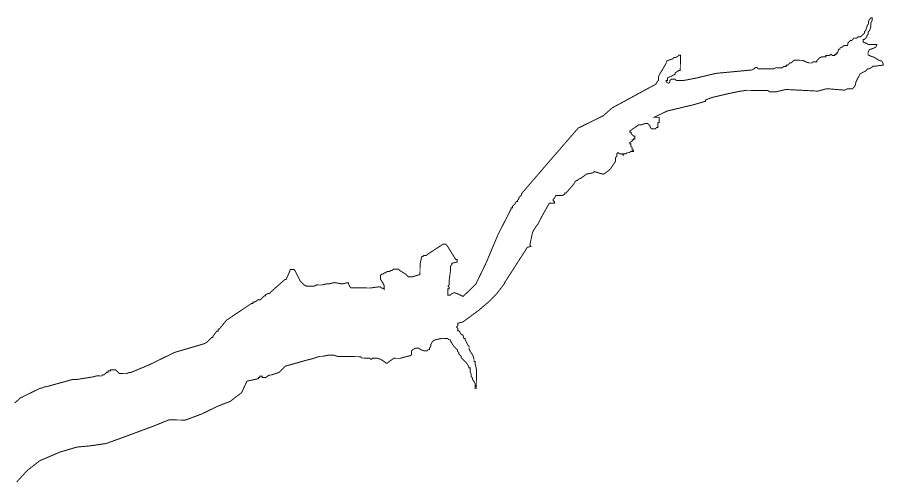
# Model space of a CAD drawing. Header units: metres. Extents: x 273899 to 302286, y 1977397 to 2102169.
# Drawn here: x 299562 to 302286, y 1983439 to 1984903 of the extents above; entities that cross this region are included whole.
import ezdxf

# ---------------------------------------------------------------- set-up
doc = ezdxf.new("R2010")
doc.units = ezdxf.units.M
doc.header["$MEASUREMENT"] = 0
doc.layers.add('HAZARDS LINE', color=1, linetype='Continuous')

msp = doc.modelspace()

# ---------------------------------------------------------------- linework, layer by layer
at = {"layer": 'HAZARDS LINE', "lineweight": 0}
msp.add_lwpolyline([(299553.5, 1983688.9, 3.01, 3.01, 0), (299561.6, 1983696.8, 3.01, 3.01, 0), (299569.7, 1983704.8, 3.01, 3.01, 0), (299634.1, 1983736.3, 3.01, 3.01, 0), (299638.1, 1983736.2, 3.01, 3.01, 0), (299646.2, 1983740.2, 3.01, 3.01, 0), (299650.2, 1983740.1, 3.01, 3.01, 0), (299734.6, 1983763.4, 3.01, 3.01, 0), (299746.6, 1983763.3, 3.01, 3.01, 0), (299770.7, 1983767.1, 3.01, 3.01, 0), (299794.8, 1983770.9, 3.01, 3.01, 0), (299810.8, 1983774.7, 3.01, 3.01, 0), (299826.9, 1983774.6, 3.01, 3.01, 0), (299830.9, 1983778.6, 3.01, 3.01, 0), (299834.9, 1983778.5, 3.01, 3.01, 0), (299839, 1983782.5, 3.01, 3.01, 0), (299843, 1983786.5, 3.01, 3.01, 0), (299847, 1983786.4, 3.01, 3.01, 0), (299847.1, 1983790.4, 3.01, 3.01, 0), (299855.1, 1983790.4, 3.01, 3.01, 0), (299855.1, 1983794.4, 3.01, 3.01, 0), (299871.1, 1983794.2, 3.01, 3.01, 0), (299879.1, 1983786.1, 3.01, 3.01, 0), (299883.1, 1983782.1, 3.01, 3.01, 0), (299903.1, 1983781.9, 3.01, 3.01, 0), (299915.2, 1983785.8, 3.01, 3.01, 0), (299919.2, 1983785.8, 3.01, 3.01, 0), (299975.5, 1983809.3, 3.01, 3.01, 0), (300056, 1983848.7, 3.01, 3.01, 0), (300148.5, 1983875.9, 3.01, 3.01, 0), (300156.5, 1983879.8, 3.01, 3.01, 0), (300160.5, 1983883.8, 3.01, 3.01, 0), (300172.7, 1983895.7, 3.01, 3.01, 0), (300176.7, 1983895.7, 3.01, 3.01, 0), (300176.7, 1983899.7, 3.01, 3.01, 0), (300188.9, 1983915.6, 3.01, 3.01, 0), (300192.9, 1983915.6, 3.01, 3.01, 0), (300192.9, 1983919.6, 3.01, 3.01, 0), (300201, 1983927.5, 3.01, 3.01, 0), (300217.2, 1983947.4, 3.01, 3.01, 0), (300221.3, 1983951.4, 3.01, 3.01, 0), (300297.9, 1984002.8, 3.01, 3.01, 0), (300301.9, 1984002.8, 3.01, 3.01, 0), (300302, 1984006.8, 3.01, 3.01, 0), (300306, 1984006.7, 3.01, 3.01, 0), (300314, 1984010.7, 3.01, 3.01, 0), (300318.1, 1984014.6, 3.01, 3.01, 0), (300326.1, 1984014.6, 3.01, 3.01, 0), (300330.1, 1984018.5, 3.01, 3.01, 0), (300334.2, 1984022.5, 3.01, 3.01, 0), (300338.2, 1984026.5, 3.01, 3.01, 0), (300342.2, 1984026.4, 3.01, 3.01, 0), (300342.3, 1984030.5, 3.01, 3.01, 0), (300350.3, 1984034.4, 3.01, 3.01, 0), (300354.3, 1984034.3, 3.01, 3.01, 0), (300358.4, 1984038.3, 3.01, 3.01, 0), (300362.4, 1984042.3, 3.01, 3.01, 0), (300402.8, 1984078, 3.01, 3.01, 0), (300406.8, 1984078, 3.01, 3.01, 0), (300419.1, 1984105.9, 3.01, 3.01, 0), (300419.1, 1984109.9, 3.01, 3.01, 0), (300431.2, 1984109.8, 3.01, 3.01, 0), (300435.1, 1984105.8, 3.01, 3.01, 0), (300439.1, 1984097.7, 3.01, 3.01, 0), (300443, 1984089.7, 3.01, 3.01, 0), (300450.9, 1984073.6, 3.01, 3.01, 0), (300462.8, 1984061.4, 3.01, 3.01, 0), (300470.8, 1984057.3, 3.01, 3.01, 0), (300494.8, 1984057.1, 3.01, 3.01, 0), (300502.9, 1984061.1, 3.01, 3.01, 0), (300518.9, 1984060.9, 3.01, 3.01, 0), (300535, 1984064.8, 3.01, 3.01, 0), (300543, 1984064.7, 3.01, 3.01, 0), (300559.1, 1984068.6, 3.01, 3.01, 0), (300583.1, 1984064.3, 3.01, 3.01, 0), (300599.1, 1984068.2, 3.01, 3.01, 0), (300603.1, 1984068.1, 3.01, 3.01, 0), (300603.1, 1984064.1, 3.01, 3.01, 0), (300607, 1984056.1, 3.01, 3.01, 0), (300611, 1984052, 3.01, 3.01, 0), (300671.1, 1984051.5, 3.01, 3.01, 0), (300699.2, 1984055.2, 3.01, 3.01, 0), (300703.2, 1984055.2, 3.01, 3.01, 0), (300707.2, 1984051.2, 3.01, 3.01, 0), (300711.2, 1984051.1, 3.01, 3.01, 0), (300715.2, 1984047.1, 3.01, 3.01, 0), (300715.3, 1984059.1, 3.01, 3.01, 0), (300711.4, 1984067.2, 3.01, 3.01, 0), (300703.4, 1984079.3, 3.01, 3.01, 0), (300703.6, 1984091.3, 3.01, 3.01, 0), (300707.6, 1984095.3, 3.01, 3.01, 0), (300711.6, 1984095.2, 3.01, 3.01, 0), (300715.7, 1984099.2, 3.01, 3.01, 0), (300719.7, 1984099.2, 3.01, 3.01, 0), (300723.7, 1984103.1, 3.01, 3.01, 0), (300731.7, 1984103.1, 3.01, 3.01, 0), (300735.8, 1984107, 3.01, 3.01, 0), (300739.8, 1984107, 3.01, 3.01, 0), (300743.8, 1984111, 3.01, 3.01, 0), (300759.9, 1984110.8, 3.01, 3.01, 0), (300763.8, 1984106.8, 3.01, 3.01, 0), (300783.8, 1984094.6, 3.01, 3.01, 0), (300791.7, 1984086.5, 3.01, 3.01, 0), (300803.7, 1984086.4, 3.01, 3.01, 0), (300815.8, 1984090.3, 3.01, 3.01, 0), (300827.8, 1984094.2, 3.01, 3.01, 0), (300828.1, 1984126.2, 3.01, 3.01, 0), (300832.3, 1984146.2, 3.01, 3.01, 0), (300832.4, 1984150.2, 3.01, 3.01, 0), (300836.4, 1984150.2, 3.01, 3.01, 0), (300840.4, 1984154.2, 3.01, 3.01, 0), (300848.4, 1984154.1, 3.01, 3.01, 0), (300852.5, 1984158.1, 3.01, 3.01, 0), (300900.9, 1984189.7, 3.01, 3.01, 0), (300908.9, 1984189.6, 3.01, 3.01, 0), (300912.8, 1984185.6, 3.01, 3.01, 0), (300940.5, 1984141.2, 3.01, 3.01, 0), (300944.5, 1984141.2, 3.01, 3.01, 0), (300944.4, 1984133.2, 3.01, 3.01, 0), (300928.4, 1984129.3, 3.01, 3.01, 0), (300928.3, 1984125.3, 3.01, 3.01, 0), (300924.3, 1984121.3, 3.01, 3.01, 0), (300924.2, 1984109.3, 3.01, 3.01, 0), (300919.9, 1984077.3, 3.01, 3.01, 0), (300919.7, 1984061.2, 3.01, 3.01, 0), (300915.7, 1984057.3, 3.01, 3.01, 0), (300919.7, 1984053.2, 3.01, 3.01, 0), (300919.6, 1984049.2, 3.01, 3.01, 0), (300915.6, 1984049.3, 3.01, 3.01, 0), (300915.4, 1984029.2, 3.01, 3.01, 0), (300923.4, 1984029.1, 3.01, 3.01, 0), (300927.5, 1984033.1, 3.01, 3.01, 0), (300935.5, 1984037, 3.01, 3.01, 0), (300947.5, 1984032.9, 3.01, 3.01, 0), (300963.5, 1984024.8, 3.01, 3.01, 0), (301003.9, 1984064.5, 3.01, 3.01, 0), (301036.6, 1984132.3, 3.01, 3.01, 0), (301073.5, 1984220.2, 3.01, 3.01, 0), (301114.3, 1984300, 3.01, 3.01, 0), (301114.3, 1984304, 3.01, 3.01, 0), (301118.4, 1984304, 3.01, 3.01, 0), (301118.4, 1984308, 3.01, 3.01, 0), (301122.4, 1984311.9, 3.01, 3.01, 0), (301126.5, 1984315.9, 3.01, 3.01, 0), (301130.6, 1984323.9, 3.01, 3.01, 0), (301134.6, 1984323.9, 3.01, 3.01, 0), (301134.6, 1984327.9, 3.01, 3.01, 0), (301138.6, 1984331.8, 3.01, 3.01, 0), (301138.7, 1984335.8, 3.01, 3.01, 0), (301146.8, 1984343.8, 3.01, 3.01, 0), (301146.8, 1984347.8, 3.01, 3.01, 0), (301211.6, 1984423.4, 3.01, 3.01, 0), (301325.1, 1984554.6, 3.01, 3.01, 0), (301404.1, 1984593.5, 3.01, 3.01, 0), (301432.4, 1984618.4, 3.01, 3.01, 0), (301569.7, 1984693.1, 3.01, 3.01, 0), (301573.8, 1984701, 3.01, 3.01, 0), (301577.9, 1984705, 3.01, 3.01, 0), (301578, 1984717, 3.01, 3.01, 0), (301582.1, 1984725, 3.01, 3.01, 0), (301598.5, 1984752.9, 3.01, 3.01, 0), (301602.6, 1984760.9, 3.01, 3.01, 0), (301602.6, 1984764.9, 3.01, 3.01, 0), (301610.7, 1984768.8, 3.01, 3.01, 0), (301622.8, 1984772.7, 3.01, 3.01, 0), (301626.8, 1984776.7, 3.01, 3.01, 0), (301630.8, 1984776.6, 3.01, 3.01, 0), (301638.9, 1984780.5, 3.01, 3.01, 0), (301643, 1984784.5, 3.01, 3.01, 0), (301647, 1984784.5, 3.01, 3.01, 0), (301646.4, 1984736.3, 3.01, 3.01, 0), (301642.4, 1984736.4, 3.01, 3.01, 0), (301630.3, 1984728.5, 3.01, 3.01, 0), (301630.2, 1984724.5, 3.01, 3.01, 0), (301622.2, 1984720.6, 3.01, 3.01, 0), (301618.1, 1984716.6, 3.01, 3.01, 0), (301614.1, 1984716.6, 3.01, 3.01, 0), (301606, 1984712.7, 3.01, 3.01, 0), (301605.9, 1984704.7, 3.01, 3.01, 0), (301601.9, 1984704.7, 3.01, 3.01, 0), (301601.9, 1984700.7, 3.01, 3.01, 0), (301605.8, 1984696.7, 3.01, 3.01, 0), (301609.9, 1984696.6, 3.01, 3.01, 0), (301613.9, 1984700.6, 3.01, 3.01, 0), (301614, 1984704.6, 3.01, 3.01, 0), (301618, 1984708.6, 3.01, 3.01, 0), (301630, 1984708.4, 3.01, 3.01, 0), (301634, 1984704.4, 3.01, 3.01, 0), (301654.1, 1984704.1, 3.01, 3.01, 0), (301694.3, 1984711.7, 3.01, 3.01, 0), (301758.6, 1984727, 3.01, 3.01, 0), (301871.1, 1984737.7, 3.01, 3.01, 0), (301879.1, 1984741.7, 3.01, 3.01, 0), (301883.2, 1984745.6, 3.01, 3.01, 0), (301887.2, 1984745.6, 3.01, 3.01, 0), (301891.2, 1984741.5, 3.01, 3.01, 0), (301939.3, 1984741, 3.01, 3.01, 0), (301947.4, 1984744.9, 3.01, 3.01, 0), (301967.4, 1984744.7, 3.01, 3.01, 0), (301971.5, 1984748.6, 3.01, 3.01, 0), (301979.5, 1984748.5, 3.01, 3.01, 0), (301979.6, 1984752.5, 3.01, 3.01, 0), (301983.6, 1984752.5, 3.01, 3.01, 0), (301987.6, 1984756.5, 3.01, 3.01, 0), (301991.7, 1984760.4, 3.01, 3.01, 0), (301995.7, 1984760.4, 3.01, 3.01, 0), (301999.7, 1984764.3, 3.01, 3.01, 0), (302003.8, 1984768.3, 3.01, 3.01, 0), (302031.9, 1984768, 3.01, 3.01, 0), (302039.9, 1984763.9, 3.01, 3.01, 0), (302051.8, 1984759.7, 3.01, 3.01, 0), (302059.9, 1984759.6, 3.01, 3.01, 0), (302063.9, 1984763.6, 3.01, 3.01, 0), (302076, 1984763.5, 3.01, 3.01, 0), (302076, 1984767.5, 3.01, 3.01, 0), (302084.1, 1984775.4, 3.01, 3.01, 0), (302092.2, 1984779.3, 3.01, 3.01, 0), (302104.2, 1984779.2, 3.01, 3.01, 0), (302104.3, 1984783.2, 3.01, 3.01, 0), (302116.3, 1984783.1, 3.01, 3.01, 0), (302120.4, 1984787, 3.01, 3.01, 0), (302124.3, 1984783, 3.01, 3.01, 0), (302132.3, 1984782.9, 3.01, 3.01, 0), (302132.4, 1984786.9, 3.01, 3.01, 0), (302136.4, 1984786.8, 3.01, 3.01, 0), (302136.4, 1984790.8, 3.01, 3.01, 0), (302140.5, 1984790.8, 3.01, 3.01, 0), (302144.6, 1984802.8, 3.01, 3.01, 0), (302148.6, 1984802.7, 3.01, 3.01, 0), (302148.7, 1984806.8, 3.01, 3.01, 0), (302156.7, 1984810.7, 3.01, 3.01, 0), (302160.8, 1984814.6, 3.01, 3.01, 0), (302172.8, 1984814.5, 3.01, 3.01, 0), (302172.9, 1984822.5, 3.01, 3.01, 0), (302177, 1984826.5, 3.01, 3.01, 0), (302181, 1984830.5, 3.01, 3.01, 0), (302185, 1984830.4, 3.01, 3.01, 0), (302189.1, 1984834.4, 3.01, 3.01, 0), (302193.2, 1984838.3, 3.01, 3.01, 0), (302201.2, 1984838.2, 3.01, 3.01, 0), (302205.2, 1984842.2, 3.01, 3.01, 0), (302213.3, 1984842.1, 3.01, 3.01, 0), (302217.3, 1984846.1, 3.01, 3.01, 0), (302221.4, 1984850.1, 3.01, 3.01, 0), (302225.4, 1984854, 3.01, 3.01, 0), (302225.5, 1984858, 3.01, 3.01, 0), (302229.5, 1984862, 3.01, 3.01, 0), (302233.7, 1984874, 3.01, 3.01, 0), (302233.7, 1984878, 3.01, 3.01, 0), (302237.8, 1984882, 3.01, 3.01, 0), (302237.9, 1984890, 3.01, 3.01, 0), (302242, 1984898, 3.01, 3.01, 0), (302246, 1984901.9, 3.01, 3.01, 0), (302250, 1984901.9, 3.01, 3.01, 0), (302250, 1984893.9, 3.01, 3.01, 0), (302245.8, 1984885.9, 3.01, 3.01, 0), (302245.7, 1984873.8, 3.01, 3.01, 0), (302241.6, 1984861.9, 3.01, 3.01, 0), (302237.5, 1984857.9, 3.01, 3.01, 0), (302237.4, 1984849.9, 3.01, 3.01, 0), (302233.4, 1984845.9, 3.01, 3.01, 0), (302233.3, 1984841.9, 3.01, 3.01, 0), (302229.3, 1984837.9, 3.01, 3.01, 0), (302225.2, 1984834, 3.01, 3.01, 0), (302221.2, 1984834, 3.01, 3.01, 0), (302221.1, 1984826, 3.01, 3.01, 0), (302229.1, 1984821.9, 3.01, 3.01, 0), (302233.1, 1984821.8, 3.01, 3.01, 0), (302237, 1984817.8, 3.01, 3.01, 0), (302265.1, 1984817.4, 3.01, 3.01, 0), (302261, 1984809.5, 3.01, 3.01, 0), (302252.9, 1984805.6, 3.01, 3.01, 0), (302240.9, 1984801.7, 3.01, 3.01, 0), (302236.8, 1984793.7, 3.01, 3.01, 0), (302236.7, 1984785.7, 3.01, 3.01, 0), (302244.6, 1984781.6, 3.01, 3.01, 0), (302256.6, 1984777.4, 3.01, 3.01, 0), (302268.6, 1984769.3, 3.01, 3.01, 0), (302280.6, 1984765.1, 3.01, 3.01, 0), (302284.5, 1984757, 3.01, 3.01, 0), (302284.4, 1984753, 3.01, 3.01, 0), (302256.3, 1984749.3, 3.01, 3.01, 0), (302252.3, 1984749.4, 3.01, 3.01, 0), (302248.2, 1984745.4, 3.01, 3.01, 0), (302240.2, 1984741.5, 3.01, 3.01, 0), (302236.2, 1984741.6, 3.01, 3.01, 0), (302228, 1984733.6, 3.01, 3.01, 0), (302211.9, 1984725.8, 3.01, 3.01, 0), (302207.8, 1984717.8, 3.01, 3.01, 0), (302203.7, 1984709.8, 3.01, 3.01, 0), (302199.6, 1984701.9, 3.01, 3.01, 0), (302195.4, 1984685.9, 3.01, 3.01, 0), (302187.3, 1984677.9, 3.01, 3.01, 0), (302171.2, 1984678.1, 3.01, 3.01, 0), (302163.2, 1984674.2, 3.01, 3.01, 0), (302107.1, 1984678.8, 3.01, 3.01, 0), (302078.9, 1984671.1, 3.01, 3.01, 0), (301978.7, 1984676.3, 3.01, 3.01, 0), (301946.5, 1984668.7, 3.01, 3.01, 0), (301926.4, 1984668.9, 3.01, 3.01, 0), (301922.5, 1984673, 3.01, 3.01, 0), (301854.3, 1984673.7, 3.01, 3.01, 0), (301830.2, 1984670, 3.01, 3.01, 0), (301794, 1984662.4, 3.01, 3.01, 0), (301745.7, 1984650.9, 3.01, 3.01, 0), (301725.6, 1984643.1, 3.01, 3.01, 0), (301725.5, 1984639.1, 3.01, 3.01, 0), (301685.3, 1984627.5, 3.01, 3.01, 0), (301653.1, 1984619.9, 3.01, 3.01, 0), (301604.8, 1984608.4, 3.01, 3.01, 0), (301572.6, 1984592.7, 3.01, 3.01, 0), (301564.5, 1984588.8, 3.01, 3.01, 0), (301580.5, 1984588.6, 3.01, 3.01, 0), (301580.3, 1984572.6, 3.01, 3.01, 0), (301576.3, 1984572.6, 3.01, 3.01, 0), (301576.1, 1984556.6, 3.01, 3.01, 0), (301572.1, 1984556.6, 3.01, 3.01, 0), (301568.1, 1984552.7, 3.01, 3.01, 0), (301556, 1984552.8, 3.01, 3.01, 0), (301552.1, 1984556.9, 3.01, 3.01, 0), (301552.1, 1984560.9, 3.01, 3.01, 0), (301544.2, 1984569, 3.01, 3.01, 0), (301536.2, 1984569.1, 3.01, 3.01, 0), (301524.1, 1984565.2, 3.01, 3.01, 0), (301516.1, 1984565.3, 3.01, 3.01, 0), (301487.8, 1984545.6, 3.01, 3.01, 0), (301487.7, 1984541.6, 3.01, 3.01, 0), (301491.7, 1984541.5, 3.01, 3.01, 0), (301491.7, 1984537.5, 3.01, 3.01, 0), (301495.7, 1984533.4, 3.01, 3.01, 0), (301499.6, 1984529.4, 3.01, 3.01, 0), (301503.6, 1984529.3, 3.01, 3.01, 0), (301503.5, 1984521.3, 3.01, 3.01, 0), (301499.5, 1984521.4, 3.01, 3.01, 0), (301499.5, 1984517.4, 3.01, 3.01, 0), (301495.5, 1984517.4, 3.01, 3.01, 0), (301495.4, 1984513.4, 3.01, 3.01, 0), (301487.4, 1984509.5, 3.01, 3.01, 0), (301487.3, 1984505.5, 3.01, 3.01, 0), (301491.3, 1984505.4, 3.01, 3.01, 0), (301491.2, 1984497.4, 3.01, 3.01, 0), (301495.2, 1984493.3, 3.01, 3.01, 0), (301495.1, 1984485.3, 3.01, 3.01, 0), (301499.1, 1984485.3, 3.01, 3.01, 0), (301499.1, 1984481.2, 3.01, 3.01, 0), (301491, 1984481.3, 3.01, 3.01, 0), (301487, 1984477.4, 3.01, 3.01, 0), (301479, 1984477.5, 3.01, 3.01, 0), (301474.9, 1984473.5, 3.01, 3.01, 0), (301466.9, 1984473.6, 3.01, 3.01, 0), (301466.8, 1984469.6, 3.01, 3.01, 0), (301462.9, 1984473.6, 3.01, 3.01, 0), (301454.8, 1984473.7, 3.01, 3.01, 0), (301450.9, 1984477.8, 3.01, 3.01, 0), (301446.8, 1984473.8, 3.01, 3.01, 0), (301446.7, 1984465.8, 3.01, 3.01, 0), (301442.7, 1984461.8, 3.01, 3.01, 0), (301442.5, 1984449.8, 3.01, 3.01, 0), (301426.2, 1984425.9, 3.01, 3.01, 0), (301422.2, 1984422, 3.01, 3.01, 0), (301406, 1984410.1, 3.01, 3.01, 0), (301402, 1984410.1, 3.01, 3.01, 0), (301375.9, 1984417.9, 3.01, 3.01, 0), (301371.9, 1984413.9, 3.01, 3.01, 0), (301351.8, 1984410.1, 3.01, 3.01, 0), (301335.7, 1984398.2, 3.01, 3.01, 0), (301327.6, 1984394.3, 3.01, 3.01, 0), (301323.6, 1984390.3, 3.01, 3.01, 0), (301319.6, 1984390.3, 3.01, 3.01, 0), (301315.5, 1984386.3, 3.01, 3.01, 0), (301311.4, 1984378.4, 3.01, 3.01, 0), (301287.1, 1984350.5, 3.01, 3.01, 0), (301283.1, 1984350.6, 3.01, 3.01, 0), (301283.1, 1984346.6, 3.01, 3.01, 0), (301275, 1984342.6, 3.01, 3.01, 0), (301255, 1984342.8, 3.01, 3.01, 0), (301250.9, 1984334.8, 3.01, 3.01, 0), (301246.9, 1984330.8, 3.01, 3.01, 0), (301246.8, 1984326.8, 3.01, 3.01, 0), (301250.8, 1984322.8, 3.01, 3.01, 0), (301250.8, 1984318.8, 3.01, 3.01, 0), (301234.7, 1984318.9, 3.01, 3.01, 0), (301210.3, 1984275.1, 3.01, 3.01, 0), (301198, 1984251.1, 3.01, 3.01, 0), (301194, 1984247.1, 3.01, 3.01, 0), (301181.8, 1984227.2, 3.01, 3.01, 0), (301173.4, 1984187.2, 3.01, 3.01, 0), (301177.4, 1984183.2, 3.01, 3.01, 0), (301165.3, 1984179.3, 3.01, 3.01, 0), (301096.2, 1984071.7, 3.01, 3.01, 0), (301092.1, 1984063.7, 3.01, 3.01, 0), (301067.8, 1984031.8, 3.01, 3.01, 0), (301039.4, 1984004, 3.01, 3.01, 0), (301011.2, 1983980.2, 3.01, 3.01, 0), (300962.7, 1983944.6, 3.01, 3.01, 0), (300946.7, 1983940.7, 3.01, 3.01, 0), (300946.6, 1983932.7, 3.01, 3.01, 0), (300942.6, 1983928.7, 3.01, 3.01, 0), (300946.5, 1983924.7, 3.01, 3.01, 0), (300946.5, 1983916.7, 3.01, 3.01, 0), (300950.5, 1983916.6, 3.01, 3.01, 0), (300958.4, 1983904.5, 3.01, 3.01, 0), (300962.4, 1983904.5, 3.01, 3.01, 0), (300966.3, 1983892.4, 3.01, 3.01, 0), (300970.3, 1983892.4, 3.01, 3.01, 0), (300970.2, 1983888.4, 3.01, 3.01, 0), (300978.1, 1983872.3, 3.01, 3.01, 0), (300982.1, 1983868.2, 3.01, 3.01, 0), (300982, 1983860.2, 3.01, 3.01, 0), (300986, 1983852.2, 3.01, 3.01, 0), (300993.9, 1983840.1, 3.01, 3.01, 0), (300997.8, 1983828, 3.01, 3.01, 0), (300997.7, 1983820, 3.01, 3.01, 0), (301001.7, 1983820, 3.01, 3.01, 0), (301001.6, 1983811.9, 3.01, 3.01, 0), (301005.5, 1983795.9, 3.01, 3.01, 0), (301004.9, 1983735.7, 3.01, 3.01, 0), (301000.9, 1983735.8, 3.01, 3.01, 0), (301001.1, 1983751.8, 3.01, 3.01, 0), (300993.2, 1983763.9, 3.01, 3.01, 0), (300993.2, 1983767.9, 3.01, 3.01, 0), (300989.2, 1983772, 3.01, 3.01, 0), (300989.3, 1983780, 3.01, 3.01, 0), (300985.4, 1983788, 3.01, 3.01, 0), (300985.5, 1983800.1, 3.01, 3.01, 0), (300981.5, 1983800.1, 3.01, 3.01, 0), (300981.5, 1983804.1, 3.01, 3.01, 0), (300973.6, 1983816.2, 3.01, 3.01, 0), (300965.7, 1983824.3, 3.01, 3.01, 0), (300961.7, 1983828.3, 3.01, 3.01, 0), (300957.7, 1983832.4, 3.01, 3.01, 0), (300957.7, 1983836.4, 3.01, 3.01, 0), (300953.8, 1983840.4, 3.01, 3.01, 0), (300949.8, 1983844.5, 3.01, 3.01, 0), (300949.8, 1983848.5, 3.01, 3.01, 0), (300945.9, 1983852.5, 3.01, 3.01, 0), (300945.9, 1983856.6, 3.01, 3.01, 0), (300938, 1983864.6, 3.01, 3.01, 0), (300934, 1983868.7, 3.01, 3.01, 0), (300926.1, 1983880.8, 3.01, 3.01, 0), (300922.2, 1983888.8, 3.01, 3.01, 0), (300918.1, 1983888.9, 3.01, 3.01, 0), (300914.2, 1983892.9, 3.01, 3.01, 0), (300898.1, 1983893.1, 3.01, 3.01, 0), (300878.1, 1983889.2, 3.01, 3.01, 0), (300870, 1983885.3, 3.01, 3.01, 0), (300866, 1983881.3, 3.01, 3.01, 0), (300861.9, 1983873.4, 3.01, 3.01, 0), (300861.9, 1983869.3, 3.01, 3.01, 0), (300857.8, 1983861.4, 3.01, 3.01, 0), (300857.7, 1983857.4, 3.01, 3.01, 0), (300853.7, 1983857.4, 3.01, 3.01, 0), (300849.7, 1983853.4, 3.01, 3.01, 0), (300841.7, 1983853.5, 3.01, 3.01, 0), (300829.7, 1983857.6, 3.01, 3.01, 0), (300825.7, 1983861.7, 3.01, 3.01, 0), (300813.7, 1983861.8, 3.01, 3.01, 0), (300805.6, 1983857.8, 3.01, 3.01, 0), (300801.6, 1983853.9, 3.01, 3.01, 0), (300801.5, 1983841.8, 3.01, 3.01, 0), (300797.4, 1983837.9, 3.01, 3.01, 0), (300793.4, 1983837.9, 3.01, 3.01, 0), (300765.3, 1983830.1, 3.01, 3.01, 0), (300745.3, 1983830.3, 3.01, 3.01, 0), (300729.1, 1983818.4, 3.01, 3.01, 0), (300725.1, 1983814.5, 3.01, 3.01, 0), (300721.1, 1983814.5, 3.01, 3.01, 0), (300717.1, 1983818.6, 3.01, 3.01, 0), (300705.1, 1983826.7, 3.01, 3.01, 0), (300693.2, 1983830.8, 3.01, 3.01, 0), (300681.1, 1983830.9, 3.01, 3.01, 0), (300673.1, 1983827, 3.01, 3.01, 0), (300669.1, 1983831, 3.01, 3.01, 0), (300645.1, 1983831.2, 3.01, 3.01, 0), (300641.1, 1983835.3, 3.01, 3.01, 0), (300568.9, 1983836, 3.01, 3.01, 0), (300557, 1983840.1, 3.01, 3.01, 0), (300540.9, 1983840.2, 3.01, 3.01, 0), (300520.9, 1983836.4, 3.01, 3.01, 0), (300512.8, 1983836.5, 3.01, 3.01, 0), (300500.8, 1983832.6, 3.01, 3.01, 0), (300488.7, 1983828.7, 3.01, 3.01, 0), (300472.6, 1983824.8, 3.01, 3.01, 0), (300404.3, 1983805.4, 3.01, 3.01, 0), (300388.2, 1983789.5, 3.01, 3.01, 0), (300384.1, 1983785.5, 3.01, 3.01, 0), (300372, 1983781.6, 3.01, 3.01, 0), (300360, 1983777.7, 3.01, 3.01, 0), (300356, 1983777.8, 3.01, 3.01, 0), (300347.9, 1983773.8, 3.01, 3.01, 0), (300343.9, 1983769.9, 3.01, 3.01, 0), (300331.9, 1983770, 3.01, 3.01, 0), (300331.9, 1983774, 3.01, 3.01, 0), (300323.9, 1983774.1, 3.01, 3.01, 0), (300323.8, 1983770, 3.01, 3.01, 0), (300319.8, 1983770.1, 3.01, 3.01, 0), (300319.8, 1983766.1, 3.01, 3.01, 0), (300283.7, 1983758.4, 3.01, 3.01, 0), (300267.3, 1983722.5, 3.01, 3.01, 0), (300231, 1983694.7, 3.01, 3.01, 0), (300190.7, 1983679.1, 3.01, 3.01, 0), (300142.4, 1983655.4, 3.01, 3.01, 0), (300090.1, 1983635.9, 3.01, 3.01, 0), (300038, 1983636.4, 3.01, 3.01, 0), (299989.8, 1983616.8, 3.01, 3.01, 0), (299905.3, 1983585.5, 3.01, 3.01, 0), (299841, 1983562, 3.01, 3.01, 0), (299788.8, 1983554.5, 3.01, 3.01, 0), (299748.7, 1983550.8, 3.01, 3.01, 0), (299696.4, 1983535.3, 3.01, 3.01, 0), (299632, 1983507.8, 3.01, 3.01, 0), (299591.7, 1983476.1, 3.01, 3.01, 0), (299559.3, 1983440.3, 3.01, 3.01, 0)], format="xyseb", dxfattribs=at)
at = {"layer": 'HAZARDS LINE', "lineweight": 0, "const_width": 3.01}
msp.add_lwpolyline([(301503.5, 1984517.3), (301503.5, 1984521.3)], close=True, dxfattribs=at)
at = {"layer": 'HAZARDS LINE', "lineweight": 18, "const_width": 3.01}
msp.add_lwpolyline([(301000.9, 1983731.8), (301000.9, 1983735.8)], close=True, dxfattribs=at)

doc.saveas('drawing.dxf')
